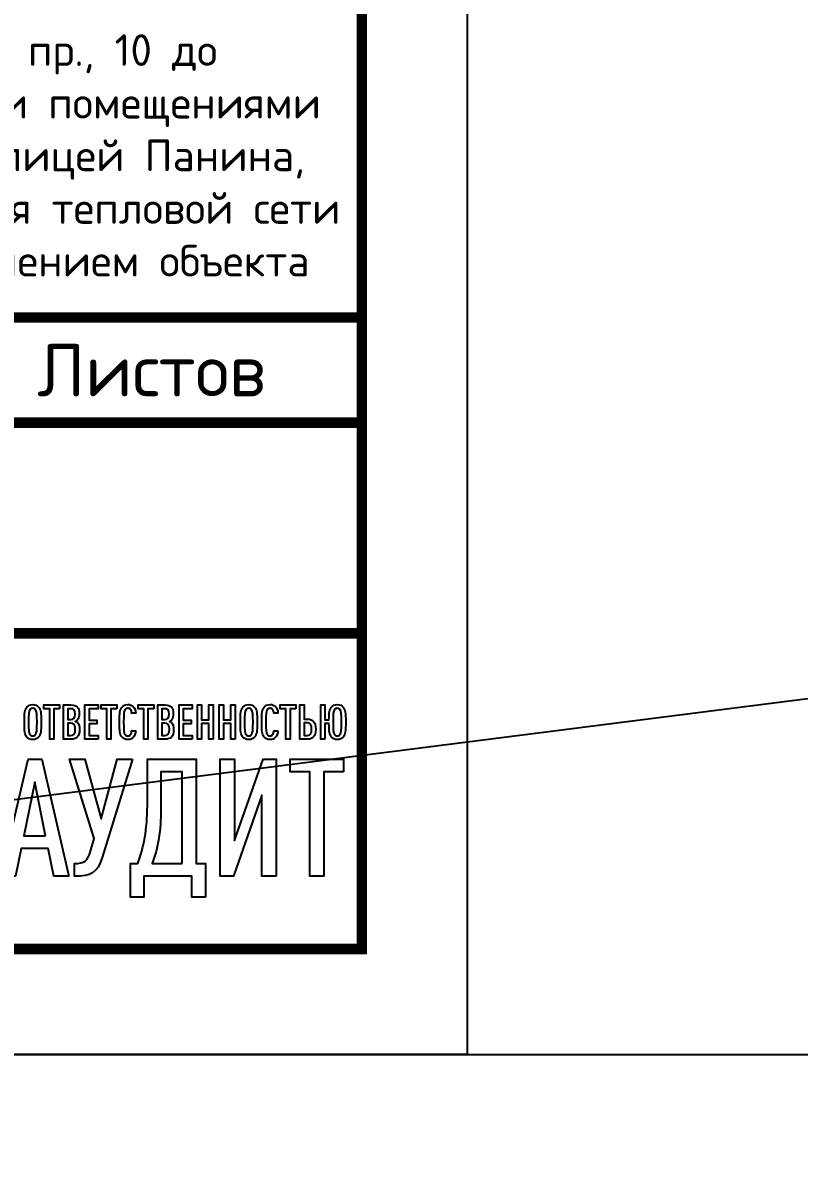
# Model space of a CAD drawing. Header units: millimetres. Extents: x -112426 to 6776, y 1218 to 38707.
# Drawn here: x 2387.6 to 2424.5, y 1396.3 to 1450.2 of the extents above; entities that cross this region are included whole.
import ezdxf
from ezdxf.enums import TextEntityAlignment as Align

# ---------------------------------------------------------------- set-up
doc = ezdxf.new("R2010")
doc.units = ezdxf.units.MM
doc.layers.add('layer 1', color=7, linetype='Continuous')
doc.styles.add('-ISOCPEUR-', font='isocpeur.TTF')

# ---------------------------------------------------------------- blocks, each defined once
blk = doc.blocks.new('Лого')
at = {"layer": 'layer 1', "color": 159}
for points, knots in [([(6.971, 2.121), (6.971, 2.221), (6.968, 2.253), (6.945, 2.279), (6.945, 2.279), (6.931, 2.295), (6.911, 2.306), (6.883, 2.306), (6.883, 2.306), (6.854, 2.306), (6.835, 2.295), (6.821, 2.279), (6.821, 2.279), (6.798, 2.253), (6.794, 2.221), (6.794, 2.121), (6.794, 2.121), (6.794, 2.021), (6.798, 1.988), (6.821, 1.962), (6.821, 1.962), (6.835, 1.946), (6.854, 1.936), (6.883, 1.936), (6.883, 1.936), (6.911, 1.936), (6.931, 1.946), (6.945, 1.962), (6.945, 1.962), (6.968, 1.988), (6.971, 2.021), (6.971, 2.121)], [0, 0, 0, 0, 0.111111, 0.111111, 0.111111, 0.111111, 0.222222, 0.222222, 0.222222, 0.222222, 0.333333, 0.333333, 0.333333, 0.333333, 0.444444, 0.444444, 0.444444, 0.444444, 0.555556, 0.555556, 0.555556, 0.555556, 0.666667, 0.666667, 0.666667, 0.666667, 0.777778, 0.777778, 0.777778, 0.777778, 1, 1, 1, 1]), ([(7.166, 2.262), (7.166, 2.262), (7.166, 2.302), (7.166, 2.302), (7.166, 2.302), (7.166, 2.302), (7.001, 2.302), (7.001, 2.302), (7.001, 2.302), (7.001, 2.302), (7.001, 2.262), (7.001, 2.262), (7.001, 2.262), (7.001, 2.262), (7.062, 2.262), (7.062, 2.262), (7.062, 2.262), (7.062, 2.262), (7.062, 1.94), (7.062, 1.94), (7.062, 1.94), (7.062, 1.94), (7.105, 1.94), (7.105, 1.94), (7.105, 1.94), (7.105, 1.94), (7.105, 2.262), (7.105, 2.262), (7.105, 2.262), (7.105, 2.262), (7.166, 2.262), (7.166, 2.262)], [0, 0, 0, 0, 0.111111, 0.111111, 0.111111, 0.111111, 0.222222, 0.222222, 0.222222, 0.222222, 0.333333, 0.333333, 0.333333, 0.333333, 0.444444, 0.444444, 0.444444, 0.444444, 0.555556, 0.555556, 0.555556, 0.555556, 0.666667, 0.666667, 0.666667, 0.666667, 0.777778, 0.777778, 0.777778, 0.777778, 1, 1, 1, 1]), ([(7.377, 2.041), (7.377, 2.072), (7.374, 2.097), (7.355, 2.115), (7.355, 2.115), (7.349, 2.121), (7.341, 2.126), (7.332, 2.128), (7.332, 2.128), (7.339, 2.131), (7.347, 2.136), (7.353, 2.142), (7.353, 2.142), (7.37, 2.159), (7.374, 2.181), (7.374, 2.207), (7.374, 2.207), (7.374, 2.246), (7.368, 2.263), (7.353, 2.28), (7.353, 2.28), (7.338, 2.295), (7.319, 2.302), (7.287, 2.302), (7.287, 2.302), (7.287, 2.302), (7.209, 2.302), (7.209, 2.302), (7.209, 2.302), (7.209, 2.302), (7.209, 1.94), (7.209, 1.94), (7.209, 1.94), (7.209, 1.94), (7.287, 1.94), (7.287, 1.94), (7.287, 1.94), (7.319, 1.94), (7.338, 1.946), (7.353, 1.962), (7.353, 1.962), (7.369, 1.978), (7.377, 1.998), (7.377, 2.041)], [0, 0, 0, 0, 0.083333, 0.083333, 0.083333, 0.083333, 0.166667, 0.166667, 0.166667, 0.166667, 0.25, 0.25, 0.25, 0.25, 0.333333, 0.333333, 0.333333, 0.333333, 0.416667, 0.416667, 0.416667, 0.416667, 0.5, 0.5, 0.5, 0.5, 0.583333, 0.583333, 0.583333, 0.583333, 0.666667, 0.666667, 0.666667, 0.666667, 0.75, 0.75, 0.75, 0.75, 0.833333, 0.833333, 0.833333, 0.833333, 1, 1, 1, 1]), ([(7.574, 1.94), (7.574, 1.94), (7.574, 1.979), (7.574, 1.979), (7.574, 1.979), (7.574, 1.979), (7.478, 1.979), (7.478, 1.979), (7.478, 1.979), (7.478, 1.979), (7.478, 2.102), (7.478, 2.102), (7.478, 2.102), (7.478, 2.102), (7.561, 2.102), (7.561, 2.102), (7.561, 2.102), (7.561, 2.102), (7.561, 2.141), (7.561, 2.141), (7.561, 2.141), (7.561, 2.141), (7.478, 2.141), (7.478, 2.141), (7.478, 2.141), (7.478, 2.141), (7.478, 2.262), (7.478, 2.262), (7.478, 2.262), (7.478, 2.262), (7.574, 2.262), (7.574, 2.262), (7.574, 2.262), (7.574, 2.262), (7.574, 2.302), (7.574, 2.302), (7.574, 2.302), (7.574, 2.302), (7.434, 2.302), (7.434, 2.302), (7.434, 2.302), (7.434, 2.302), (7.434, 1.94), (7.434, 1.94), (7.434, 1.94), (7.434, 1.94), (7.574, 1.94), (7.574, 1.94)], [0, 0, 0, 0, 0.076923, 0.076923, 0.076923, 0.076923, 0.153846, 0.153846, 0.153846, 0.153846, 0.230769, 0.230769, 0.230769, 0.230769, 0.307692, 0.307692, 0.307692, 0.307692, 0.384615, 0.384615, 0.384615, 0.384615, 0.461538, 0.461538, 0.461538, 0.461538, 0.538462, 0.538462, 0.538462, 0.538462, 0.615385, 0.615385, 0.615385, 0.615385, 0.692308, 0.692308, 0.692308, 0.692308, 0.769231, 0.769231, 0.769231, 0.769231, 0.846154, 0.846154, 0.846154, 0.846154, 1, 1, 1, 1]), ([(7.771, 2.262), (7.771, 2.262), (7.771, 2.302), (7.771, 2.302), (7.771, 2.302), (7.771, 2.302), (7.606, 2.302), (7.606, 2.302), (7.606, 2.302), (7.606, 2.302), (7.606, 2.262), (7.606, 2.262), (7.606, 2.262), (7.606, 2.262), (7.667, 2.262), (7.667, 2.262), (7.667, 2.262), (7.667, 2.262), (7.667, 1.94), (7.667, 1.94), (7.667, 1.94), (7.667, 1.94), (7.71, 1.94), (7.71, 1.94), (7.71, 1.94), (7.71, 1.94), (7.71, 2.262), (7.71, 2.262), (7.71, 2.262), (7.71, 2.262), (7.771, 2.262), (7.771, 2.262)], [0, 0, 0, 0, 0.111111, 0.111111, 0.111111, 0.111111, 0.222222, 0.222222, 0.222222, 0.222222, 0.333333, 0.333333, 0.333333, 0.333333, 0.444444, 0.444444, 0.444444, 0.444444, 0.555556, 0.555556, 0.555556, 0.555556, 0.666667, 0.666667, 0.666667, 0.666667, 0.777778, 0.777778, 0.777778, 0.777778, 1, 1, 1, 1]), ([(7.972, 2.029), (7.972, 2.029), (7.929, 2.029), (7.929, 2.029), (7.929, 2.029), (7.928, 2.014), (7.925, 1.998), (7.917, 1.988), (7.917, 1.988), (7.911, 1.981), (7.902, 1.975), (7.889, 1.975), (7.889, 1.975), (7.874, 1.975), (7.865, 1.981), (7.859, 1.989), (7.859, 1.989), (7.846, 2.006), (7.844, 2.035), (7.844, 2.121), (7.844, 2.121), (7.844, 2.207), (7.846, 2.235), (7.859, 2.253), (7.859, 2.253), (7.865, 2.261), (7.874, 2.266), (7.889, 2.266), (7.889, 2.266), (7.902, 2.266), (7.911, 2.261), (7.917, 2.254), (7.917, 2.254), (7.926, 2.243), (7.928, 2.228), (7.929, 2.213), (7.929, 2.213), (7.929, 2.213), (7.972, 2.213), (7.972, 2.213), (7.972, 2.213), (7.971, 2.242), (7.963, 2.268), (7.946, 2.284), (7.946, 2.284), (7.932, 2.298), (7.914, 2.306), (7.889, 2.306), (7.889, 2.306), (7.86, 2.306), (7.84, 2.295), (7.827, 2.279), (7.827, 2.279), (7.803, 2.252), (7.8, 2.221), (7.8, 2.121), (7.8, 2.121), (7.8, 2.021), (7.803, 1.99), (7.827, 1.962), (7.827, 1.962), (7.84, 1.946), (7.86, 1.936), (7.889, 1.936), (7.889, 1.936), (7.912, 1.936), (7.93, 1.943), (7.944, 1.956), (7.944, 1.956), (7.962, 1.972), (7.971, 1.999), (7.972, 2.029)], [0, 0, 0, 0, 0.052632, 0.052632, 0.052632, 0.052632, 0.105263, 0.105263, 0.105263, 0.105263, 0.157895, 0.157895, 0.157895, 0.157895, 0.210526, 0.210526, 0.210526, 0.210526, 0.263158, 0.263158, 0.263158, 0.263158, 0.315789, 0.315789, 0.315789, 0.315789, 0.368421, 0.368421, 0.368421, 0.368421, 0.421053, 0.421053, 0.421053, 0.421053, 0.473684, 0.473684, 0.473684, 0.473684, 0.526316, 0.526316, 0.526316, 0.526316, 0.578947, 0.578947, 0.578947, 0.578947, 0.631579, 0.631579, 0.631579, 0.631579, 0.684211, 0.684211, 0.684211, 0.684211, 0.736842, 0.736842, 0.736842, 0.736842, 0.789474, 0.789474, 0.789474, 0.789474, 0.842105, 0.842105, 0.842105, 0.842105, 0.894737, 0.894737, 0.894737, 0.894737, 1, 1, 1, 1]), ([(8.162, 2.262), (8.162, 2.262), (8.162, 2.302), (8.162, 2.302), (8.162, 2.302), (8.162, 2.302), (7.997, 2.302), (7.997, 2.302), (7.997, 2.302), (7.997, 2.302), (7.997, 2.262), (7.997, 2.262), (7.997, 2.262), (7.997, 2.262), (8.058, 2.262), (8.058, 2.262), (8.058, 2.262), (8.058, 2.262), (8.058, 1.94), (8.058, 1.94), (8.058, 1.94), (8.058, 1.94), (8.101, 1.94), (8.101, 1.94), (8.101, 1.94), (8.101, 1.94), (8.101, 2.262), (8.101, 2.262), (8.101, 2.262), (8.101, 2.262), (8.162, 2.262), (8.162, 2.262)], [0, 0, 0, 0, 0.111111, 0.111111, 0.111111, 0.111111, 0.222222, 0.222222, 0.222222, 0.222222, 0.333333, 0.333333, 0.333333, 0.333333, 0.444444, 0.444444, 0.444444, 0.444444, 0.555556, 0.555556, 0.555556, 0.555556, 0.666667, 0.666667, 0.666667, 0.666667, 0.777778, 0.777778, 0.777778, 0.777778, 1, 1, 1, 1]), ([(8.373, 2.041), (8.373, 2.072), (8.37, 2.097), (8.351, 2.115), (8.351, 2.115), (8.345, 2.121), (8.337, 2.126), (8.328, 2.128), (8.328, 2.128), (8.336, 2.131), (8.343, 2.136), (8.349, 2.142), (8.349, 2.142), (8.367, 2.159), (8.37, 2.181), (8.37, 2.207), (8.37, 2.207), (8.37, 2.246), (8.364, 2.263), (8.349, 2.28), (8.349, 2.28), (8.334, 2.295), (8.315, 2.302), (8.283, 2.302), (8.283, 2.302), (8.283, 2.302), (8.205, 2.302), (8.205, 2.302), (8.205, 2.302), (8.205, 2.302), (8.205, 1.94), (8.205, 1.94), (8.205, 1.94), (8.205, 1.94), (8.283, 1.94), (8.283, 1.94), (8.283, 1.94), (8.315, 1.94), (8.335, 1.946), (8.349, 1.962), (8.349, 1.962), (8.365, 1.978), (8.373, 1.998), (8.373, 2.041)], [0, 0, 0, 0, 0.083333, 0.083333, 0.083333, 0.083333, 0.166667, 0.166667, 0.166667, 0.166667, 0.25, 0.25, 0.25, 0.25, 0.333333, 0.333333, 0.333333, 0.333333, 0.416667, 0.416667, 0.416667, 0.416667, 0.5, 0.5, 0.5, 0.5, 0.583333, 0.583333, 0.583333, 0.583333, 0.666667, 0.666667, 0.666667, 0.666667, 0.75, 0.75, 0.75, 0.75, 0.833333, 0.833333, 0.833333, 0.833333, 1, 1, 1, 1]), ([(8.57, 1.94), (8.57, 1.94), (8.57, 1.979), (8.57, 1.979), (8.57, 1.979), (8.57, 1.979), (8.474, 1.979), (8.474, 1.979), (8.474, 1.979), (8.474, 1.979), (8.474, 2.102), (8.474, 2.102), (8.474, 2.102), (8.474, 2.102), (8.557, 2.102), (8.557, 2.102), (8.557, 2.102), (8.557, 2.102), (8.557, 2.141), (8.557, 2.141), (8.557, 2.141), (8.557, 2.141), (8.474, 2.141), (8.474, 2.141), (8.474, 2.141), (8.474, 2.141), (8.474, 2.262), (8.474, 2.262), (8.474, 2.262), (8.474, 2.262), (8.57, 2.262), (8.57, 2.262), (8.57, 2.262), (8.57, 2.262), (8.57, 2.302), (8.57, 2.302), (8.57, 2.302), (8.57, 2.302), (8.431, 2.302), (8.431, 2.302), (8.431, 2.302), (8.431, 2.302), (8.431, 1.94), (8.431, 1.94), (8.431, 1.94), (8.431, 1.94), (8.57, 1.94), (8.57, 1.94)], [0, 0, 0, 0, 0.076923, 0.076923, 0.076923, 0.076923, 0.153846, 0.153846, 0.153846, 0.153846, 0.230769, 0.230769, 0.230769, 0.230769, 0.307692, 0.307692, 0.307692, 0.307692, 0.384615, 0.384615, 0.384615, 0.384615, 0.461538, 0.461538, 0.461538, 0.461538, 0.538462, 0.538462, 0.538462, 0.538462, 0.615385, 0.615385, 0.615385, 0.615385, 0.692308, 0.692308, 0.692308, 0.692308, 0.769231, 0.769231, 0.769231, 0.769231, 0.846154, 0.846154, 0.846154, 0.846154, 1, 1, 1, 1]), ([(8.791, 1.94), (8.791, 1.94), (8.791, 2.302), (8.791, 2.302), (8.791, 2.302), (8.791, 2.302), (8.747, 2.302), (8.747, 2.302), (8.747, 2.302), (8.747, 2.302), (8.747, 2.144), (8.747, 2.144), (8.747, 2.144), (8.747, 2.144), (8.667, 2.144), (8.667, 2.144), (8.667, 2.144), (8.667, 2.144), (8.667, 2.302), (8.667, 2.302), (8.667, 2.302), (8.667, 2.302), (8.624, 2.302), (8.624, 2.302), (8.624, 2.302), (8.624, 2.302), (8.624, 1.94), (8.624, 1.94), (8.624, 1.94), (8.624, 1.94), (8.667, 1.94), (8.667, 1.94), (8.667, 1.94), (8.667, 1.94), (8.667, 2.104), (8.667, 2.104), (8.667, 2.104), (8.667, 2.104), (8.747, 2.104), (8.747, 2.104), (8.747, 2.104), (8.747, 2.104), (8.747, 1.94), (8.747, 1.94), (8.747, 1.94), (8.747, 1.94), (8.791, 1.94), (8.791, 1.94)], [0, 0, 0, 0, 0.076923, 0.076923, 0.076923, 0.076923, 0.153846, 0.153846, 0.153846, 0.153846, 0.230769, 0.230769, 0.230769, 0.230769, 0.307692, 0.307692, 0.307692, 0.307692, 0.384615, 0.384615, 0.384615, 0.384615, 0.461538, 0.461538, 0.461538, 0.461538, 0.538462, 0.538462, 0.538462, 0.538462, 0.615385, 0.615385, 0.615385, 0.615385, 0.692308, 0.692308, 0.692308, 0.692308, 0.769231, 0.769231, 0.769231, 0.769231, 0.846154, 0.846154, 0.846154, 0.846154, 1, 1, 1, 1]), ([(9.024, 1.94), (9.024, 1.94), (9.024, 2.302), (9.024, 2.302), (9.024, 2.302), (9.024, 2.302), (8.98, 2.302), (8.98, 2.302), (8.98, 2.302), (8.98, 2.302), (8.98, 2.144), (8.98, 2.144), (8.98, 2.144), (8.98, 2.144), (8.9, 2.144), (8.9, 2.144), (8.9, 2.144), (8.9, 2.144), (8.9, 2.302), (8.9, 2.302), (8.9, 2.302), (8.9, 2.302), (8.856, 2.302), (8.856, 2.302), (8.856, 2.302), (8.856, 2.302), (8.856, 1.94), (8.856, 1.94), (8.856, 1.94), (8.856, 1.94), (8.9, 1.94), (8.9, 1.94), (8.9, 1.94), (8.9, 1.94), (8.9, 2.104), (8.9, 2.104), (8.9, 2.104), (8.9, 2.104), (8.98, 2.104), (8.98, 2.104), (8.98, 2.104), (8.98, 2.104), (8.98, 1.94), (8.98, 1.94), (8.98, 1.94), (8.98, 1.94), (9.024, 1.94), (9.024, 1.94)], [0, 0, 0, 0, 0.076923, 0.076923, 0.076923, 0.076923, 0.153846, 0.153846, 0.153846, 0.153846, 0.230769, 0.230769, 0.230769, 0.230769, 0.307692, 0.307692, 0.307692, 0.307692, 0.384615, 0.384615, 0.384615, 0.384615, 0.461538, 0.461538, 0.461538, 0.461538, 0.538462, 0.538462, 0.538462, 0.538462, 0.615385, 0.615385, 0.615385, 0.615385, 0.692308, 0.692308, 0.692308, 0.692308, 0.769231, 0.769231, 0.769231, 0.769231, 0.846154, 0.846154, 0.846154, 0.846154, 1, 1, 1, 1]), ([(9.257, 2.121), (9.257, 2.221), (9.254, 2.253), (9.23, 2.279), (9.23, 2.279), (9.216, 2.295), (9.197, 2.306), (9.169, 2.306), (9.169, 2.306), (9.14, 2.306), (9.121, 2.295), (9.107, 2.279), (9.107, 2.279), (9.083, 2.253), (9.08, 2.221), (9.08, 2.121), (9.08, 2.121), (9.08, 2.021), (9.083, 1.988), (9.107, 1.962), (9.107, 1.962), (9.121, 1.946), (9.14, 1.936), (9.169, 1.936), (9.169, 1.936), (9.197, 1.936), (9.216, 1.946), (9.23, 1.962), (9.23, 1.962), (9.254, 1.988), (9.257, 2.021), (9.257, 2.121)], [0, 0, 0, 0, 0.111111, 0.111111, 0.111111, 0.111111, 0.222222, 0.222222, 0.222222, 0.222222, 0.333333, 0.333333, 0.333333, 0.333333, 0.444444, 0.444444, 0.444444, 0.444444, 0.555556, 0.555556, 0.555556, 0.555556, 0.666667, 0.666667, 0.666667, 0.666667, 0.777778, 0.777778, 0.777778, 0.777778, 1, 1, 1, 1]), ([(9.476, 2.029), (9.476, 2.029), (9.433, 2.029), (9.433, 2.029), (9.433, 2.029), (9.433, 2.014), (9.43, 1.998), (9.421, 1.988), (9.421, 1.988), (9.416, 1.981), (9.407, 1.975), (9.393, 1.975), (9.393, 1.975), (9.379, 1.975), (9.369, 1.981), (9.363, 1.989), (9.363, 1.989), (9.35, 2.006), (9.348, 2.035), (9.348, 2.121), (9.348, 2.121), (9.348, 2.207), (9.35, 2.235), (9.363, 2.253), (9.363, 2.253), (9.369, 2.261), (9.379, 2.266), (9.393, 2.266), (9.393, 2.266), (9.407, 2.266), (9.416, 2.261), (9.421, 2.254), (9.421, 2.254), (9.43, 2.243), (9.433, 2.228), (9.433, 2.213), (9.433, 2.213), (9.433, 2.213), (9.476, 2.213), (9.476, 2.213), (9.476, 2.213), (9.476, 2.242), (9.467, 2.268), (9.45, 2.284), (9.45, 2.284), (9.436, 2.298), (9.418, 2.306), (9.393, 2.306), (9.393, 2.306), (9.365, 2.306), (9.345, 2.295), (9.331, 2.279), (9.331, 2.279), (9.307, 2.252), (9.305, 2.221), (9.305, 2.121), (9.305, 2.121), (9.305, 2.021), (9.307, 1.99), (9.331, 1.962), (9.331, 1.962), (9.345, 1.946), (9.365, 1.936), (9.393, 1.936), (9.393, 1.936), (9.417, 1.936), (9.435, 1.943), (9.449, 1.956), (9.449, 1.956), (9.467, 1.972), (9.476, 1.999), (9.476, 2.029)], [0, 0, 0, 0, 0.052632, 0.052632, 0.052632, 0.052632, 0.105263, 0.105263, 0.105263, 0.105263, 0.157895, 0.157895, 0.157895, 0.157895, 0.210526, 0.210526, 0.210526, 0.210526, 0.263158, 0.263158, 0.263158, 0.263158, 0.315789, 0.315789, 0.315789, 0.315789, 0.368421, 0.368421, 0.368421, 0.368421, 0.421053, 0.421053, 0.421053, 0.421053, 0.473684, 0.473684, 0.473684, 0.473684, 0.526316, 0.526316, 0.526316, 0.526316, 0.578947, 0.578947, 0.578947, 0.578947, 0.631579, 0.631579, 0.631579, 0.631579, 0.684211, 0.684211, 0.684211, 0.684211, 0.736842, 0.736842, 0.736842, 0.736842, 0.789474, 0.789474, 0.789474, 0.789474, 0.842105, 0.842105, 0.842105, 0.842105, 0.894737, 0.894737, 0.894737, 0.894737, 1, 1, 1, 1]), ([(9.666, 2.262), (9.666, 2.262), (9.666, 2.302), (9.666, 2.302), (9.666, 2.302), (9.666, 2.302), (9.501, 2.302), (9.501, 2.302), (9.501, 2.302), (9.501, 2.302), (9.501, 2.262), (9.501, 2.262), (9.501, 2.262), (9.501, 2.262), (9.562, 2.262), (9.562, 2.262), (9.562, 2.262), (9.562, 2.262), (9.562, 1.94), (9.562, 1.94), (9.562, 1.94), (9.562, 1.94), (9.606, 1.94), (9.606, 1.94), (9.606, 1.94), (9.606, 1.94), (9.606, 2.262), (9.606, 2.262), (9.606, 2.262), (9.606, 2.262), (9.666, 2.262), (9.666, 2.262)], [0, 0, 0, 0, 0.111111, 0.111111, 0.111111, 0.111111, 0.222222, 0.222222, 0.222222, 0.222222, 0.333333, 0.333333, 0.333333, 0.333333, 0.444444, 0.444444, 0.444444, 0.444444, 0.555556, 0.555556, 0.555556, 0.555556, 0.666667, 0.666667, 0.666667, 0.666667, 0.777778, 0.777778, 0.777778, 0.777778, 1, 1, 1, 1]), ([(9.877, 2.046), (9.877, 2.125), (9.846, 2.151), (9.791, 2.151), (9.791, 2.151), (9.791, 2.151), (9.753, 2.151), (9.753, 2.151), (9.753, 2.151), (9.753, 2.151), (9.753, 2.302), (9.753, 2.302), (9.753, 2.302), (9.753, 2.302), (9.709, 2.302), (9.709, 2.302), (9.709, 2.302), (9.709, 2.302), (9.709, 1.94), (9.709, 1.94), (9.709, 1.94), (9.709, 1.94), (9.791, 1.94), (9.791, 1.94), (9.791, 1.94), (9.845, 1.94), (9.877, 1.966), (9.877, 2.046)], [0, 0, 0, 0, 0.125, 0.125, 0.125, 0.125, 0.25, 0.25, 0.25, 0.25, 0.375, 0.375, 0.375, 0.375, 0.5, 0.5, 0.5, 0.5, 0.625, 0.625, 0.625, 0.625, 0.75, 0.75, 0.75, 0.75, 1, 1, 1, 1]), ([(9.974, 1.94), (9.974, 1.94), (9.974, 2.104), (9.974, 2.104), (9.974, 2.104), (9.974, 2.104), (10.017, 2.104), (10.017, 2.104), (10.017, 2.104), (10.017, 2.017), (10.021, 1.988), (10.043, 1.962), (10.043, 1.962), (10.057, 1.946), (10.077, 1.936), (10.105, 1.936), (10.105, 1.936), (10.134, 1.936), (10.153, 1.946), (10.167, 1.962), (10.167, 1.962), (10.19, 1.989), (10.194, 2.021), (10.194, 2.121), (10.194, 2.121), (10.194, 2.221), (10.191, 2.251), (10.167, 2.279), (10.167, 2.279), (10.153, 2.295), (10.134, 2.306), (10.105, 2.306), (10.105, 2.306), (10.077, 2.306), (10.057, 2.295), (10.043, 2.279), (10.043, 2.279), (10.022, 2.254), (10.017, 2.225), (10.017, 2.144), (10.017, 2.144), (10.017, 2.144), (9.974, 2.144), (9.974, 2.144), (9.974, 2.144), (9.974, 2.144), (9.974, 2.302), (9.974, 2.302), (9.974, 2.302), (9.974, 2.302), (9.93, 2.302), (9.93, 2.302), (9.93, 2.302), (9.93, 2.302), (9.93, 1.94), (9.93, 1.94), (9.93, 1.94), (9.93, 1.94), (9.974, 1.94), (9.974, 1.94)], [0, 0, 0, 0, 0.0625, 0.0625, 0.0625, 0.0625, 0.125, 0.125, 0.125, 0.125, 0.1875, 0.1875, 0.1875, 0.1875, 0.25, 0.25, 0.25, 0.25, 0.3125, 0.3125, 0.3125, 0.3125, 0.375, 0.375, 0.375, 0.375, 0.4375, 0.4375, 0.4375, 0.4375, 0.5, 0.5, 0.5, 0.5, 0.5625, 0.5625, 0.5625, 0.5625, 0.625, 0.625, 0.625, 0.625, 0.6875, 0.6875, 0.6875, 0.6875, 0.75, 0.75, 0.75, 0.75, 0.8125, 0.8125, 0.8125, 0.8125, 0.875, 0.875, 0.875, 0.875, 1, 1, 1, 1]), ([(6.928, 2.121), (6.928, 2.035), (6.925, 2.006), (6.912, 1.989), (6.912, 1.989), (6.906, 1.981), (6.897, 1.975), (6.883, 1.975), (6.883, 1.975), (6.869, 1.975), (6.859, 1.981), (6.853, 1.989), (6.853, 1.989), (6.84, 2.006), (6.838, 2.035), (6.838, 2.121), (6.838, 2.121), (6.838, 2.207), (6.84, 2.235), (6.853, 2.253), (6.853, 2.253), (6.859, 2.261), (6.869, 2.266), (6.883, 2.266), (6.883, 2.266), (6.897, 2.266), (6.906, 2.261), (6.912, 2.253), (6.912, 2.253), (6.925, 2.235), (6.928, 2.207), (6.928, 2.121)], [0, 0, 0, 0, 0.111111, 0.111111, 0.111111, 0.111111, 0.222222, 0.222222, 0.222222, 0.222222, 0.333333, 0.333333, 0.333333, 0.333333, 0.444444, 0.444444, 0.444444, 0.444444, 0.555556, 0.555556, 0.555556, 0.555556, 0.666667, 0.666667, 0.666667, 0.666667, 0.777778, 0.777778, 0.777778, 0.777778, 1, 1, 1, 1]), ([(7.33, 2.205), (7.33, 2.163), (7.316, 2.147), (7.285, 2.147), (7.285, 2.147), (7.285, 2.147), (7.253, 2.147), (7.253, 2.147), (7.253, 2.147), (7.253, 2.147), (7.253, 2.262), (7.253, 2.262), (7.253, 2.262), (7.253, 2.262), (7.285, 2.262), (7.285, 2.262), (7.285, 2.262), (7.316, 2.262), (7.33, 2.248), (7.33, 2.205)], [0, 0, 0, 0, 0.166667, 0.166667, 0.166667, 0.166667, 0.333333, 0.333333, 0.333333, 0.333333, 0.5, 0.5, 0.5, 0.5, 0.666667, 0.666667, 0.666667, 0.666667, 1, 1, 1, 1]), ([(8.326, 2.205), (8.326, 2.163), (8.312, 2.147), (8.281, 2.147), (8.281, 2.147), (8.281, 2.147), (8.249, 2.147), (8.249, 2.147), (8.249, 2.147), (8.249, 2.147), (8.249, 2.262), (8.249, 2.262), (8.249, 2.262), (8.249, 2.262), (8.281, 2.262), (8.281, 2.262), (8.281, 2.262), (8.312, 2.262), (8.326, 2.248), (8.326, 2.205)], [0, 0, 0, 0, 0.166667, 0.166667, 0.166667, 0.166667, 0.333333, 0.333333, 0.333333, 0.333333, 0.5, 0.5, 0.5, 0.5, 0.666667, 0.666667, 0.666667, 0.666667, 1, 1, 1, 1]), ([(9.213, 2.121), (9.213, 2.035), (9.211, 2.006), (9.198, 1.989), (9.198, 1.989), (9.192, 1.981), (9.183, 1.975), (9.169, 1.975), (9.169, 1.975), (9.154, 1.975), (9.145, 1.981), (9.139, 1.989), (9.139, 1.989), (9.126, 2.006), (9.124, 2.035), (9.124, 2.121), (9.124, 2.121), (9.124, 2.207), (9.126, 2.235), (9.139, 2.253), (9.139, 2.253), (9.145, 2.261), (9.154, 2.266), (9.169, 2.266), (9.169, 2.266), (9.183, 2.266), (9.192, 2.261), (9.198, 2.253), (9.198, 2.253), (9.211, 2.235), (9.213, 2.207), (9.213, 2.121)], [0, 0, 0, 0, 0.111111, 0.111111, 0.111111, 0.111111, 0.222222, 0.222222, 0.222222, 0.222222, 0.333333, 0.333333, 0.333333, 0.333333, 0.444444, 0.444444, 0.444444, 0.444444, 0.555556, 0.555556, 0.555556, 0.555556, 0.666667, 0.666667, 0.666667, 0.666667, 0.777778, 0.777778, 0.777778, 0.777778, 1, 1, 1, 1]), ([(10.15, 2.121), (10.15, 2.035), (10.148, 2.006), (10.135, 1.989), (10.135, 1.989), (10.128, 1.981), (10.119, 1.975), (10.105, 1.975), (10.105, 1.975), (10.091, 1.975), (10.082, 1.981), (10.076, 1.989), (10.076, 1.989), (10.062, 2.006), (10.06, 2.035), (10.06, 2.121), (10.06, 2.121), (10.06, 2.207), (10.062, 2.235), (10.076, 2.253), (10.076, 2.253), (10.082, 2.261), (10.091, 2.266), (10.105, 2.266), (10.105, 2.266), (10.119, 2.266), (10.128, 2.261), (10.135, 2.253), (10.135, 2.253), (10.148, 2.235), (10.15, 2.207), (10.15, 2.121)], [0, 0, 0, 0, 0.111111, 0.111111, 0.111111, 0.111111, 0.222222, 0.222222, 0.222222, 0.222222, 0.333333, 0.333333, 0.333333, 0.333333, 0.444444, 0.444444, 0.444444, 0.444444, 0.555556, 0.555556, 0.555556, 0.555556, 0.666667, 0.666667, 0.666667, 0.666667, 0.777778, 0.777778, 0.777778, 0.777778, 1, 1, 1, 1]), ([(7.333, 2.044), (7.333, 1.994), (7.317, 1.979), (7.284, 1.979), (7.284, 1.979), (7.284, 1.979), (7.253, 1.979), (7.253, 1.979), (7.253, 1.979), (7.253, 1.979), (7.253, 2.109), (7.253, 2.109), (7.253, 2.109), (7.253, 2.109), (7.284, 2.109), (7.284, 2.109), (7.284, 2.109), (7.317, 2.109), (7.333, 2.091), (7.333, 2.044)], [0, 0, 0, 0, 0.166667, 0.166667, 0.166667, 0.166667, 0.333333, 0.333333, 0.333333, 0.333333, 0.5, 0.5, 0.5, 0.5, 0.666667, 0.666667, 0.666667, 0.666667, 1, 1, 1, 1]), ([(8.329, 2.044), (8.329, 1.994), (8.313, 1.979), (8.28, 1.979), (8.28, 1.979), (8.28, 1.979), (8.249, 1.979), (8.249, 1.979), (8.249, 1.979), (8.249, 1.979), (8.249, 2.109), (8.249, 2.109), (8.249, 2.109), (8.249, 2.109), (8.28, 2.109), (8.28, 2.109), (8.28, 2.109), (8.313, 2.109), (8.329, 2.091), (8.329, 2.044)], [0, 0, 0, 0, 0.166667, 0.166667, 0.166667, 0.166667, 0.333333, 0.333333, 0.333333, 0.333333, 0.5, 0.5, 0.5, 0.5, 0.666667, 0.666667, 0.666667, 0.666667, 1, 1, 1, 1]), ([(9.833, 2.046), (9.833, 1.997), (9.819, 1.979), (9.79, 1.979), (9.79, 1.979), (9.79, 1.979), (9.753, 1.979), (9.753, 1.979), (9.753, 1.979), (9.753, 1.979), (9.753, 2.112), (9.753, 2.112), (9.753, 2.112), (9.753, 2.112), (9.79, 2.112), (9.79, 2.112), (9.79, 2.112), (9.819, 2.112), (9.833, 2.094), (9.833, 2.046)], [0, 0, 0, 0, 0.166667, 0.166667, 0.166667, 0.166667, 0.333333, 0.333333, 0.333333, 0.333333, 0.5, 0.5, 0.5, 0.5, 0.666667, 0.666667, 0.666667, 0.666667, 1, 1, 1, 1]), ([(7.264, 0.491), (7.264, 0.491), (6.977, 1.727), (6.977, 1.727), (6.977, 1.727), (6.977, 1.727), (6.833, 1.727), (6.833, 1.727), (6.833, 1.727), (6.833, 1.727), (6.545, 0.491), (6.545, 0.491), (6.545, 0.491), (6.545, 0.491), (6.701, 0.491), (6.701, 0.491), (6.701, 0.491), (6.701, 0.491), (6.76, 0.783), (6.76, 0.783), (6.76, 0.783), (6.76, 0.783), (7.047, 0.783), (7.047, 0.783), (7.047, 0.783), (7.047, 0.783), (7.106, 0.491), (7.106, 0.491), (7.106, 0.491), (7.106, 0.491), (7.264, 0.491), (7.264, 0.491)], [0, 0, 0, 0, 0.111111, 0.111111, 0.111111, 0.111111, 0.222222, 0.222222, 0.222222, 0.222222, 0.333333, 0.333333, 0.333333, 0.333333, 0.444444, 0.444444, 0.444444, 0.444444, 0.555556, 0.555556, 0.555556, 0.555556, 0.666667, 0.666667, 0.666667, 0.666667, 0.777778, 0.777778, 0.777778, 0.777778, 1, 1, 1, 1]), ([(7.937, 1.727), (7.937, 1.727), (7.774, 1.727), (7.774, 1.727), (7.774, 1.727), (7.774, 1.727), (7.605, 1.097), (7.605, 1.097), (7.605, 1.097), (7.605, 1.097), (7.434, 1.727), (7.434, 1.727), (7.434, 1.727), (7.434, 1.727), (7.271, 1.727), (7.271, 1.727), (7.271, 1.727), (7.271, 1.727), (7.534, 0.891), (7.534, 0.891), (7.534, 0.891), (7.534, 0.891), (7.494, 0.754), (7.494, 0.754), (7.494, 0.754), (7.465, 0.651), (7.427, 0.625), (7.326, 0.625), (7.326, 0.625), (7.326, 0.625), (7.326, 0.491), (7.326, 0.491), (7.326, 0.491), (7.496, 0.491), (7.566, 0.524), (7.616, 0.688), (7.616, 0.688), (7.616, 0.688), (7.937, 1.727), (7.937, 1.727)], [0, 0, 0, 0, 0.090909, 0.090909, 0.090909, 0.090909, 0.181818, 0.181818, 0.181818, 0.181818, 0.272727, 0.272727, 0.272727, 0.272727, 0.363636, 0.363636, 0.363636, 0.363636, 0.454545, 0.454545, 0.454545, 0.454545, 0.545455, 0.545455, 0.545455, 0.545455, 0.636364, 0.636364, 0.636364, 0.636364, 0.727273, 0.727273, 0.727273, 0.727273, 0.818182, 0.818182, 0.818182, 0.818182, 1, 1, 1, 1]), ([(8.709, 0.271), (8.709, 0.271), (8.709, 0.625), (8.709, 0.625), (8.709, 0.625), (8.709, 0.625), (8.612, 0.625), (8.612, 0.625), (8.612, 0.625), (8.612, 0.625), (8.612, 1.727), (8.612, 1.727), (8.612, 1.727), (8.612, 1.727), (8.095, 1.727), (8.095, 1.727), (8.095, 1.727), (8.095, 1.727), (8.095, 1.231), (8.095, 1.231), (8.095, 1.231), (8.095, 0.988), (8.057, 0.792), (7.994, 0.625), (7.994, 0.625), (7.994, 0.625), (7.916, 0.625), (7.916, 0.625), (7.916, 0.625), (7.916, 0.625), (7.916, 0.271), (7.916, 0.271), (7.916, 0.271), (7.916, 0.271), (8.058, 0.271), (8.058, 0.271), (8.058, 0.271), (8.058, 0.271), (8.058, 0.491), (8.058, 0.491), (8.058, 0.491), (8.058, 0.491), (8.567, 0.491), (8.567, 0.491), (8.567, 0.491), (8.567, 0.491), (8.567, 0.271), (8.567, 0.271), (8.567, 0.271), (8.567, 0.271), (8.709, 0.271), (8.709, 0.271)], [0, 0, 0, 0, 0.071429, 0.071429, 0.071429, 0.071429, 0.142857, 0.142857, 0.142857, 0.142857, 0.214286, 0.214286, 0.214286, 0.214286, 0.285714, 0.285714, 0.285714, 0.285714, 0.357143, 0.357143, 0.357143, 0.357143, 0.428571, 0.428571, 0.428571, 0.428571, 0.5, 0.5, 0.5, 0.5, 0.571429, 0.571429, 0.571429, 0.571429, 0.642857, 0.642857, 0.642857, 0.642857, 0.714286, 0.714286, 0.714286, 0.714286, 0.785714, 0.785714, 0.785714, 0.785714, 0.857143, 0.857143, 0.857143, 0.857143, 1, 1, 1, 1]), ([(9.457, 0.491), (9.457, 0.491), (9.457, 1.727), (9.457, 1.727), (9.457, 1.727), (9.457, 1.727), (9.32, 1.727), (9.32, 1.727), (9.32, 1.727), (9.32, 1.727), (9.017, 0.868), (9.017, 0.868), (9.017, 0.868), (9.017, 0.868), (9.017, 1.727), (9.017, 1.727), (9.017, 1.727), (9.017, 1.727), (8.867, 1.727), (8.867, 1.727), (8.867, 1.727), (8.867, 1.727), (8.867, 0.491), (8.867, 0.491), (8.867, 0.491), (8.867, 0.491), (9.006, 0.491), (9.006, 0.491), (9.006, 0.491), (9.006, 0.491), (9.308, 1.349), (9.308, 1.349), (9.308, 1.349), (9.308, 1.349), (9.308, 0.491), (9.308, 0.491), (9.308, 0.491), (9.308, 0.491), (9.457, 0.491), (9.457, 0.491)], [0, 0, 0, 0, 0.090909, 0.090909, 0.090909, 0.090909, 0.181818, 0.181818, 0.181818, 0.181818, 0.272727, 0.272727, 0.272727, 0.272727, 0.363636, 0.363636, 0.363636, 0.363636, 0.454545, 0.454545, 0.454545, 0.454545, 0.545455, 0.545455, 0.545455, 0.545455, 0.636364, 0.636364, 0.636364, 0.636364, 0.727273, 0.727273, 0.727273, 0.727273, 0.818182, 0.818182, 0.818182, 0.818182, 1, 1, 1, 1]), ([(10.169, 1.594), (10.169, 1.594), (10.169, 1.727), (10.169, 1.727), (10.169, 1.727), (10.169, 1.727), (9.605, 1.727), (9.605, 1.727), (9.605, 1.727), (9.605, 1.727), (9.605, 1.594), (9.605, 1.594), (9.605, 1.594), (9.605, 1.594), (9.813, 1.594), (9.813, 1.594), (9.813, 1.594), (9.813, 1.594), (9.813, 0.491), (9.813, 0.491), (9.813, 0.491), (9.813, 0.491), (9.962, 0.491), (9.962, 0.491), (9.962, 0.491), (9.962, 0.491), (9.962, 1.594), (9.962, 1.594), (9.962, 1.594), (9.962, 1.594), (10.169, 1.594), (10.169, 1.594)], [0, 0, 0, 0, 0.111111, 0.111111, 0.111111, 0.111111, 0.222222, 0.222222, 0.222222, 0.222222, 0.333333, 0.333333, 0.333333, 0.333333, 0.444444, 0.444444, 0.444444, 0.444444, 0.555556, 0.555556, 0.555556, 0.555556, 0.666667, 0.666667, 0.666667, 0.666667, 0.777778, 0.777778, 0.777778, 0.777778, 1, 1, 1, 1]), ([(8.463, 0.625), (8.463, 0.625), (8.147, 0.625), (8.147, 0.625), (8.147, 0.625), (8.208, 0.788), (8.239, 0.974), (8.239, 1.198), (8.239, 1.198), (8.239, 1.198), (8.239, 1.594), (8.239, 1.594), (8.239, 1.594), (8.239, 1.594), (8.463, 1.594), (8.463, 1.594), (8.463, 1.594), (8.463, 1.594), (8.463, 0.625), (8.463, 0.625)], [0, 0, 0, 0, 0.166667, 0.166667, 0.166667, 0.166667, 0.333333, 0.333333, 0.333333, 0.333333, 0.5, 0.5, 0.5, 0.5, 0.666667, 0.666667, 0.666667, 0.666667, 1, 1, 1, 1]), ([(7.019, 0.917), (7.019, 0.917), (6.788, 0.917), (6.788, 0.917), (6.788, 0.917), (6.788, 0.917), (6.904, 1.486), (6.904, 1.486), (6.904, 1.486), (6.904, 1.486), (7.019, 0.917), (7.019, 0.917)], [0, 0, 0, 0, 0.25, 0.25, 0.25, 0.25, 0.5, 0.5, 0.5, 0.5, 1, 1, 1, 1])]:
    blk.add_open_spline(points, degree=3, knots=knots, dxfattribs=at)

msp = doc.modelspace()

# ---------------------------------------------------------------- linework, layer by layer
for p, q in [((6610.206, 1951.39), (857.036, 1218.247)), ((1042.939, 1401.16), (6319.699, 1401.16))]:
    msp.add_line(p, q)
msp.add_lwpolyline([(2198.74, 1698.16), (2408.74, 1698.16), (2408.74, 1401.16), (2198.74, 1401.16)], close=True)
at = {"const_width": 0.5}
msp.add_lwpolyline([(2218.74, 1693.16), (2403.74, 1693.16), (2403.74, 1406.16), (2218.74, 1406.16)], close=True, dxfattribs=at)
for points in [[(2218.74, 1436.16), (2403.74, 1436.16)], [(2353.74, 1431.16), (2403.74, 1431.16)], [(2283.74, 1421.16), (2403.74, 1421.16)]]:
    msp.add_lwpolyline(points, dxfattribs=at)

# ---------------------------------------------------------------- block references
at = {"xscale": 4.492609629394886, "yscale": 4.492609629394886, "zscale": 4.492609629394886}
msp.add_blockref('Лого', (2357.174, 1407.416), dxfattribs=at)

# ---------------------------------------------------------------- texts
at = {"style": '-ISOCPEUR-'}
msp.add_text('Листов', height=2.5, dxfattribs=at).set_placement((2393.74, 1433.66), align=Align.MIDDLE_CENTER)
at = {"insert": (2285.781, 1449.607), "char_height": 1.5, "width": 121.09165, "attachment_point": 1, "style": '-ISOCPEUR-'}
msp.add_mtext('Строительство тепловой сети от участка тепловой сети от т/к Г-5/11 до жилого дома 2-ой Брагинский пр., 10 до \\Pграницы с инженерно-техническими сетями многоквартирного жилого дома со встроенно-пристроенными помещениями \\Pнежилого назначения стр. 62 (этап 1 и 2) в квартале, ограниченном Тутаевским шоссе, проектируемой улицей Панина, \\Pпроектируемой улицей Батова и охранной зоной ЛЭП в Дзержинском районе г. Ярославля. Реконструкция тепловой сети \\Pот т/к Г-5/11 до точки подключения с увеличением диаметров с 2Ду125 на 2Ду150, связанная с подключением объекта\\P.', dxfattribs=at)

doc.saveas('drawing.dxf')
